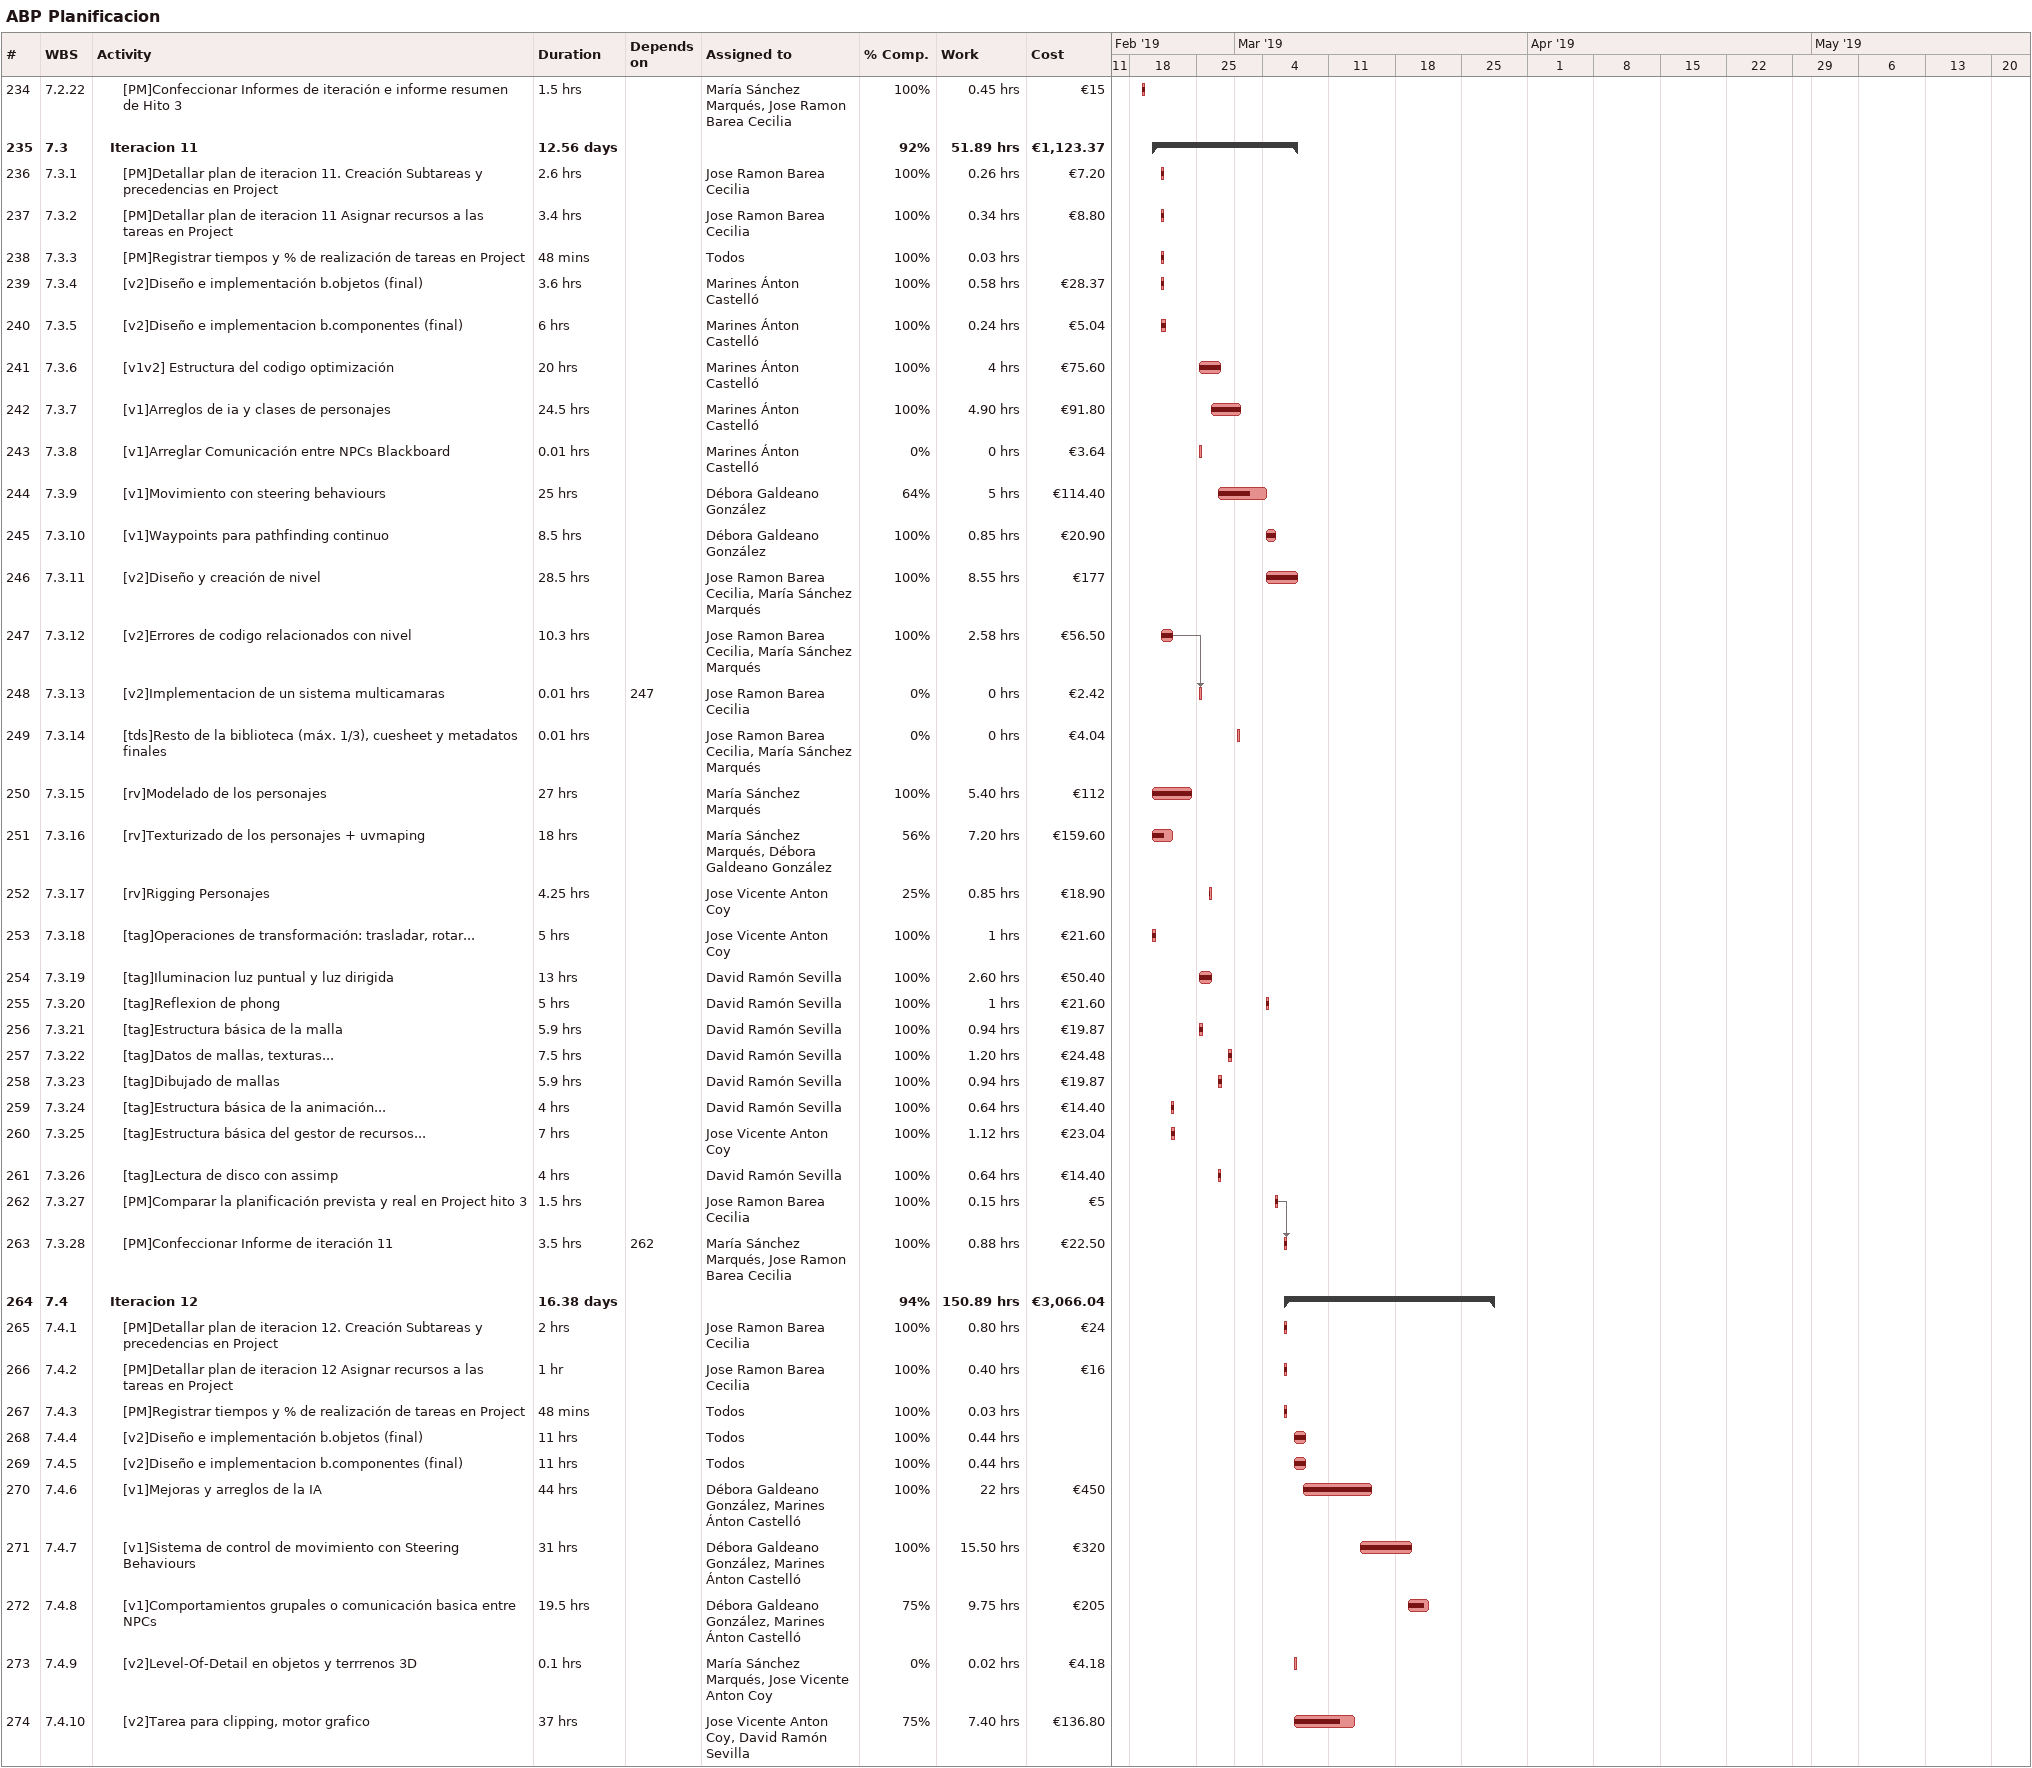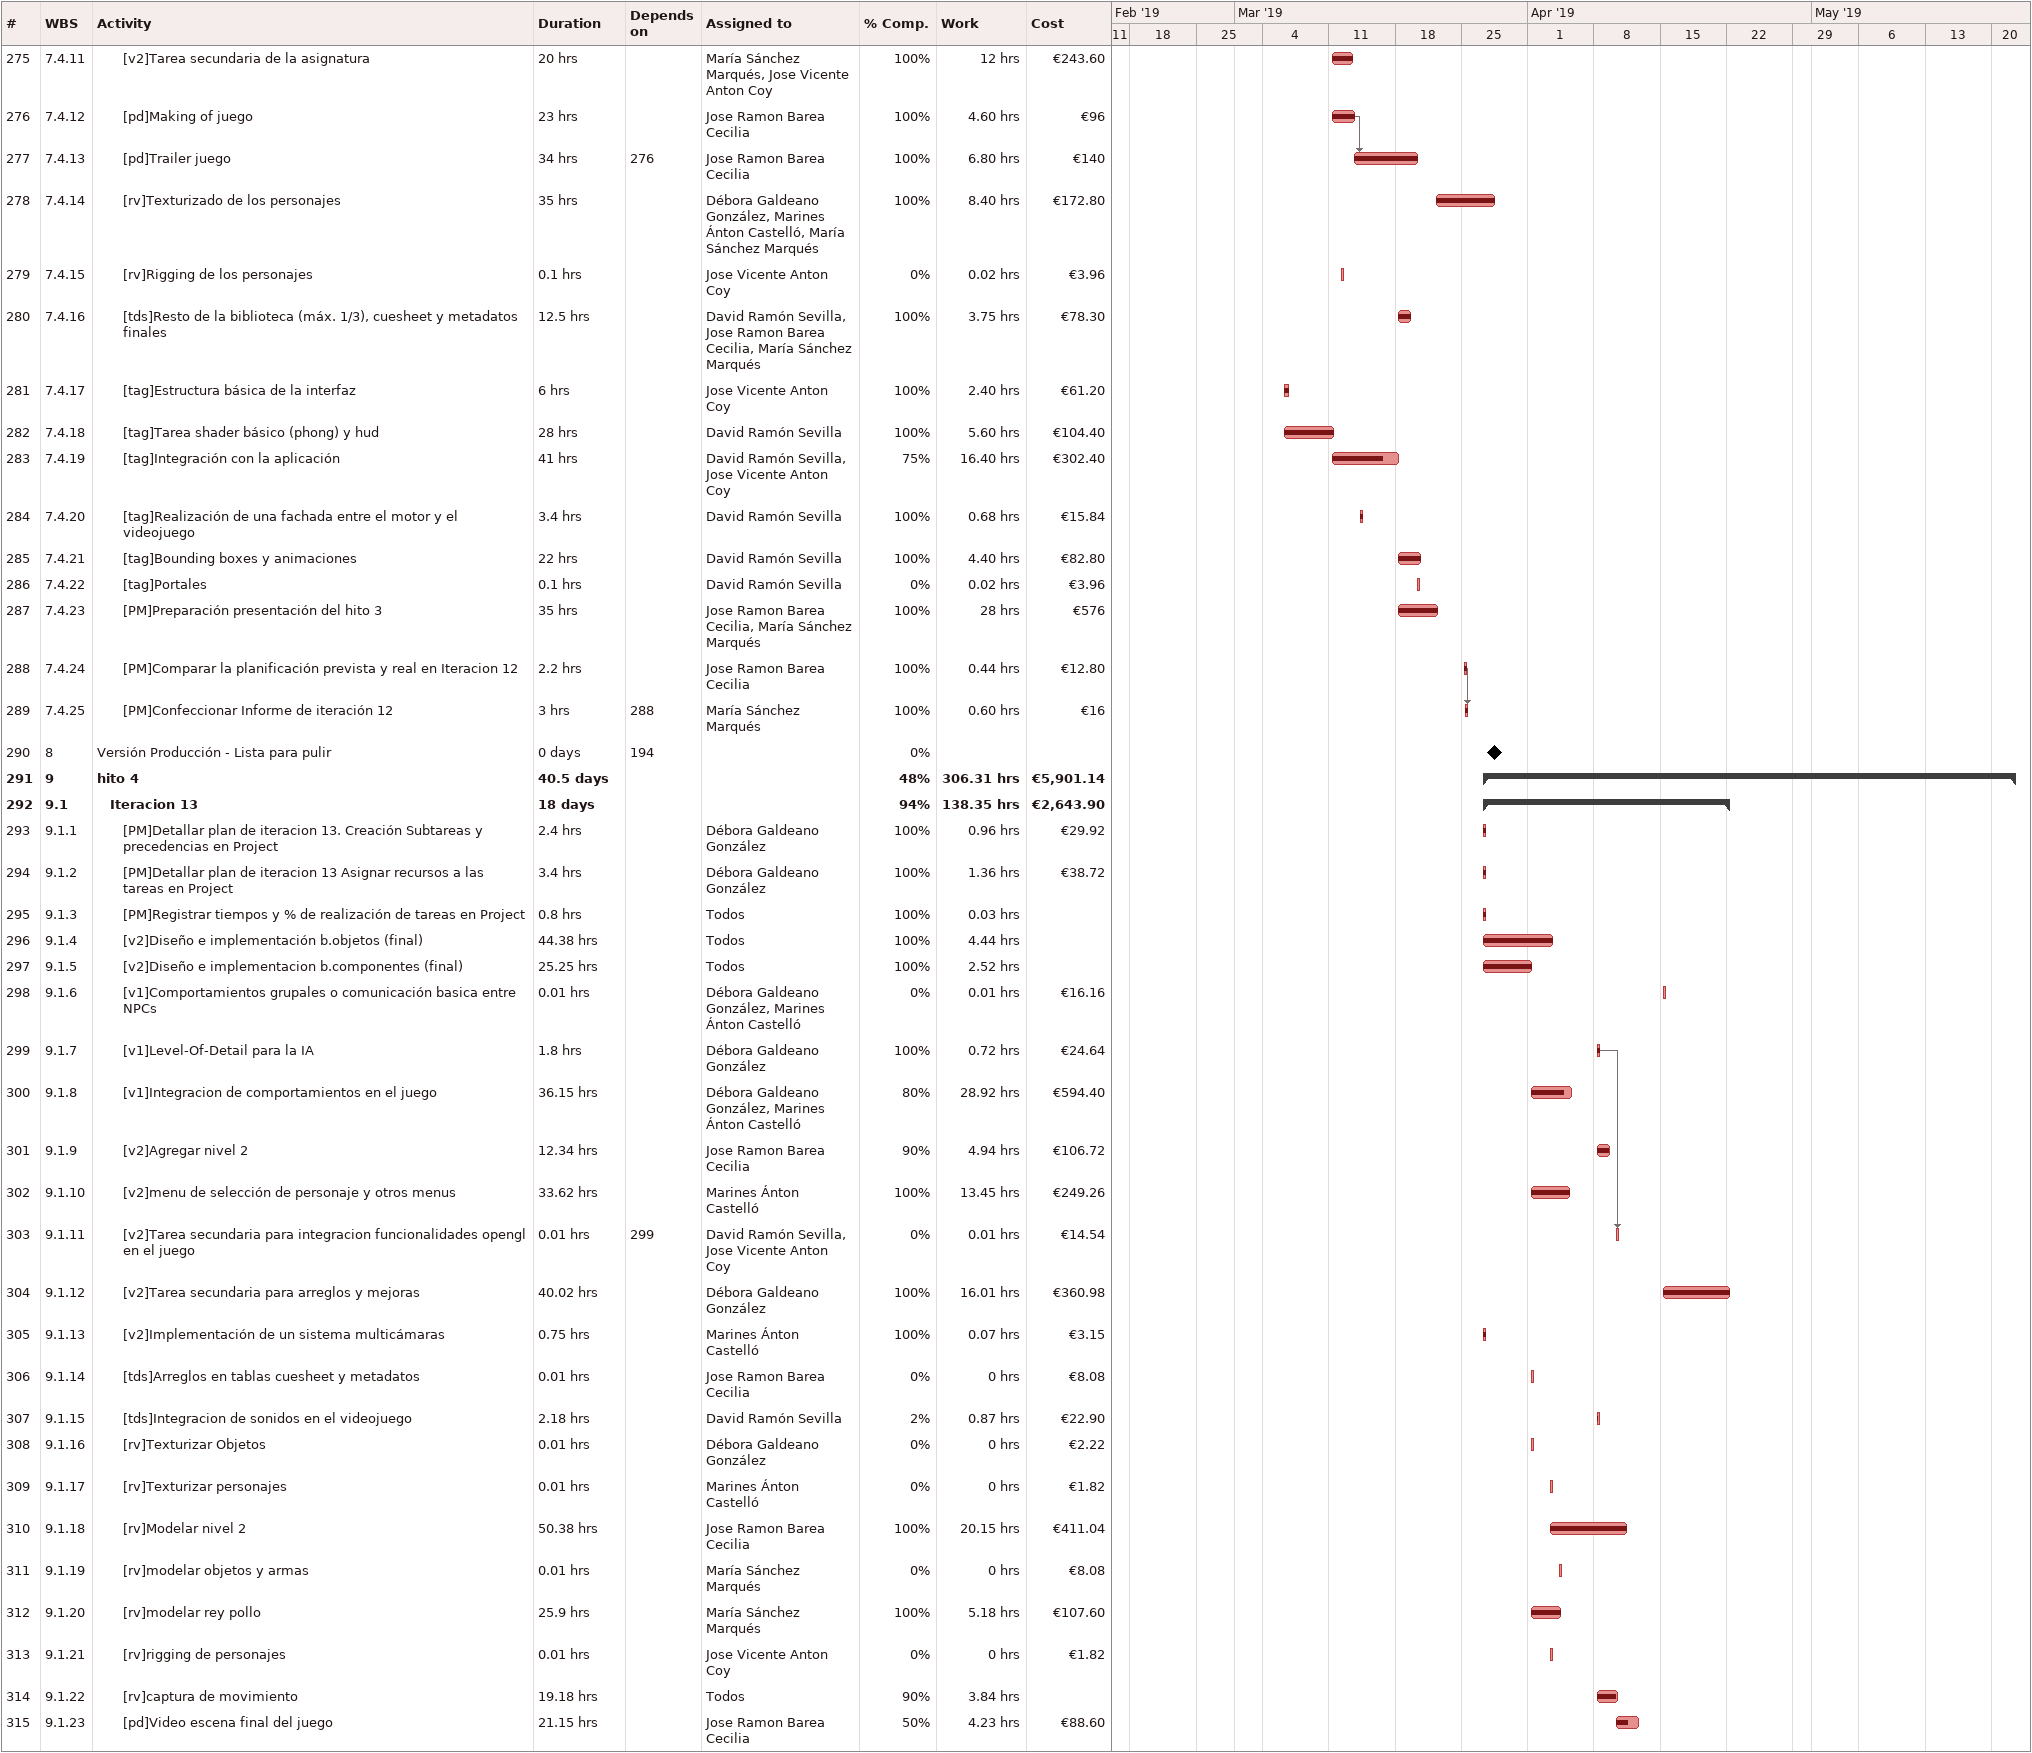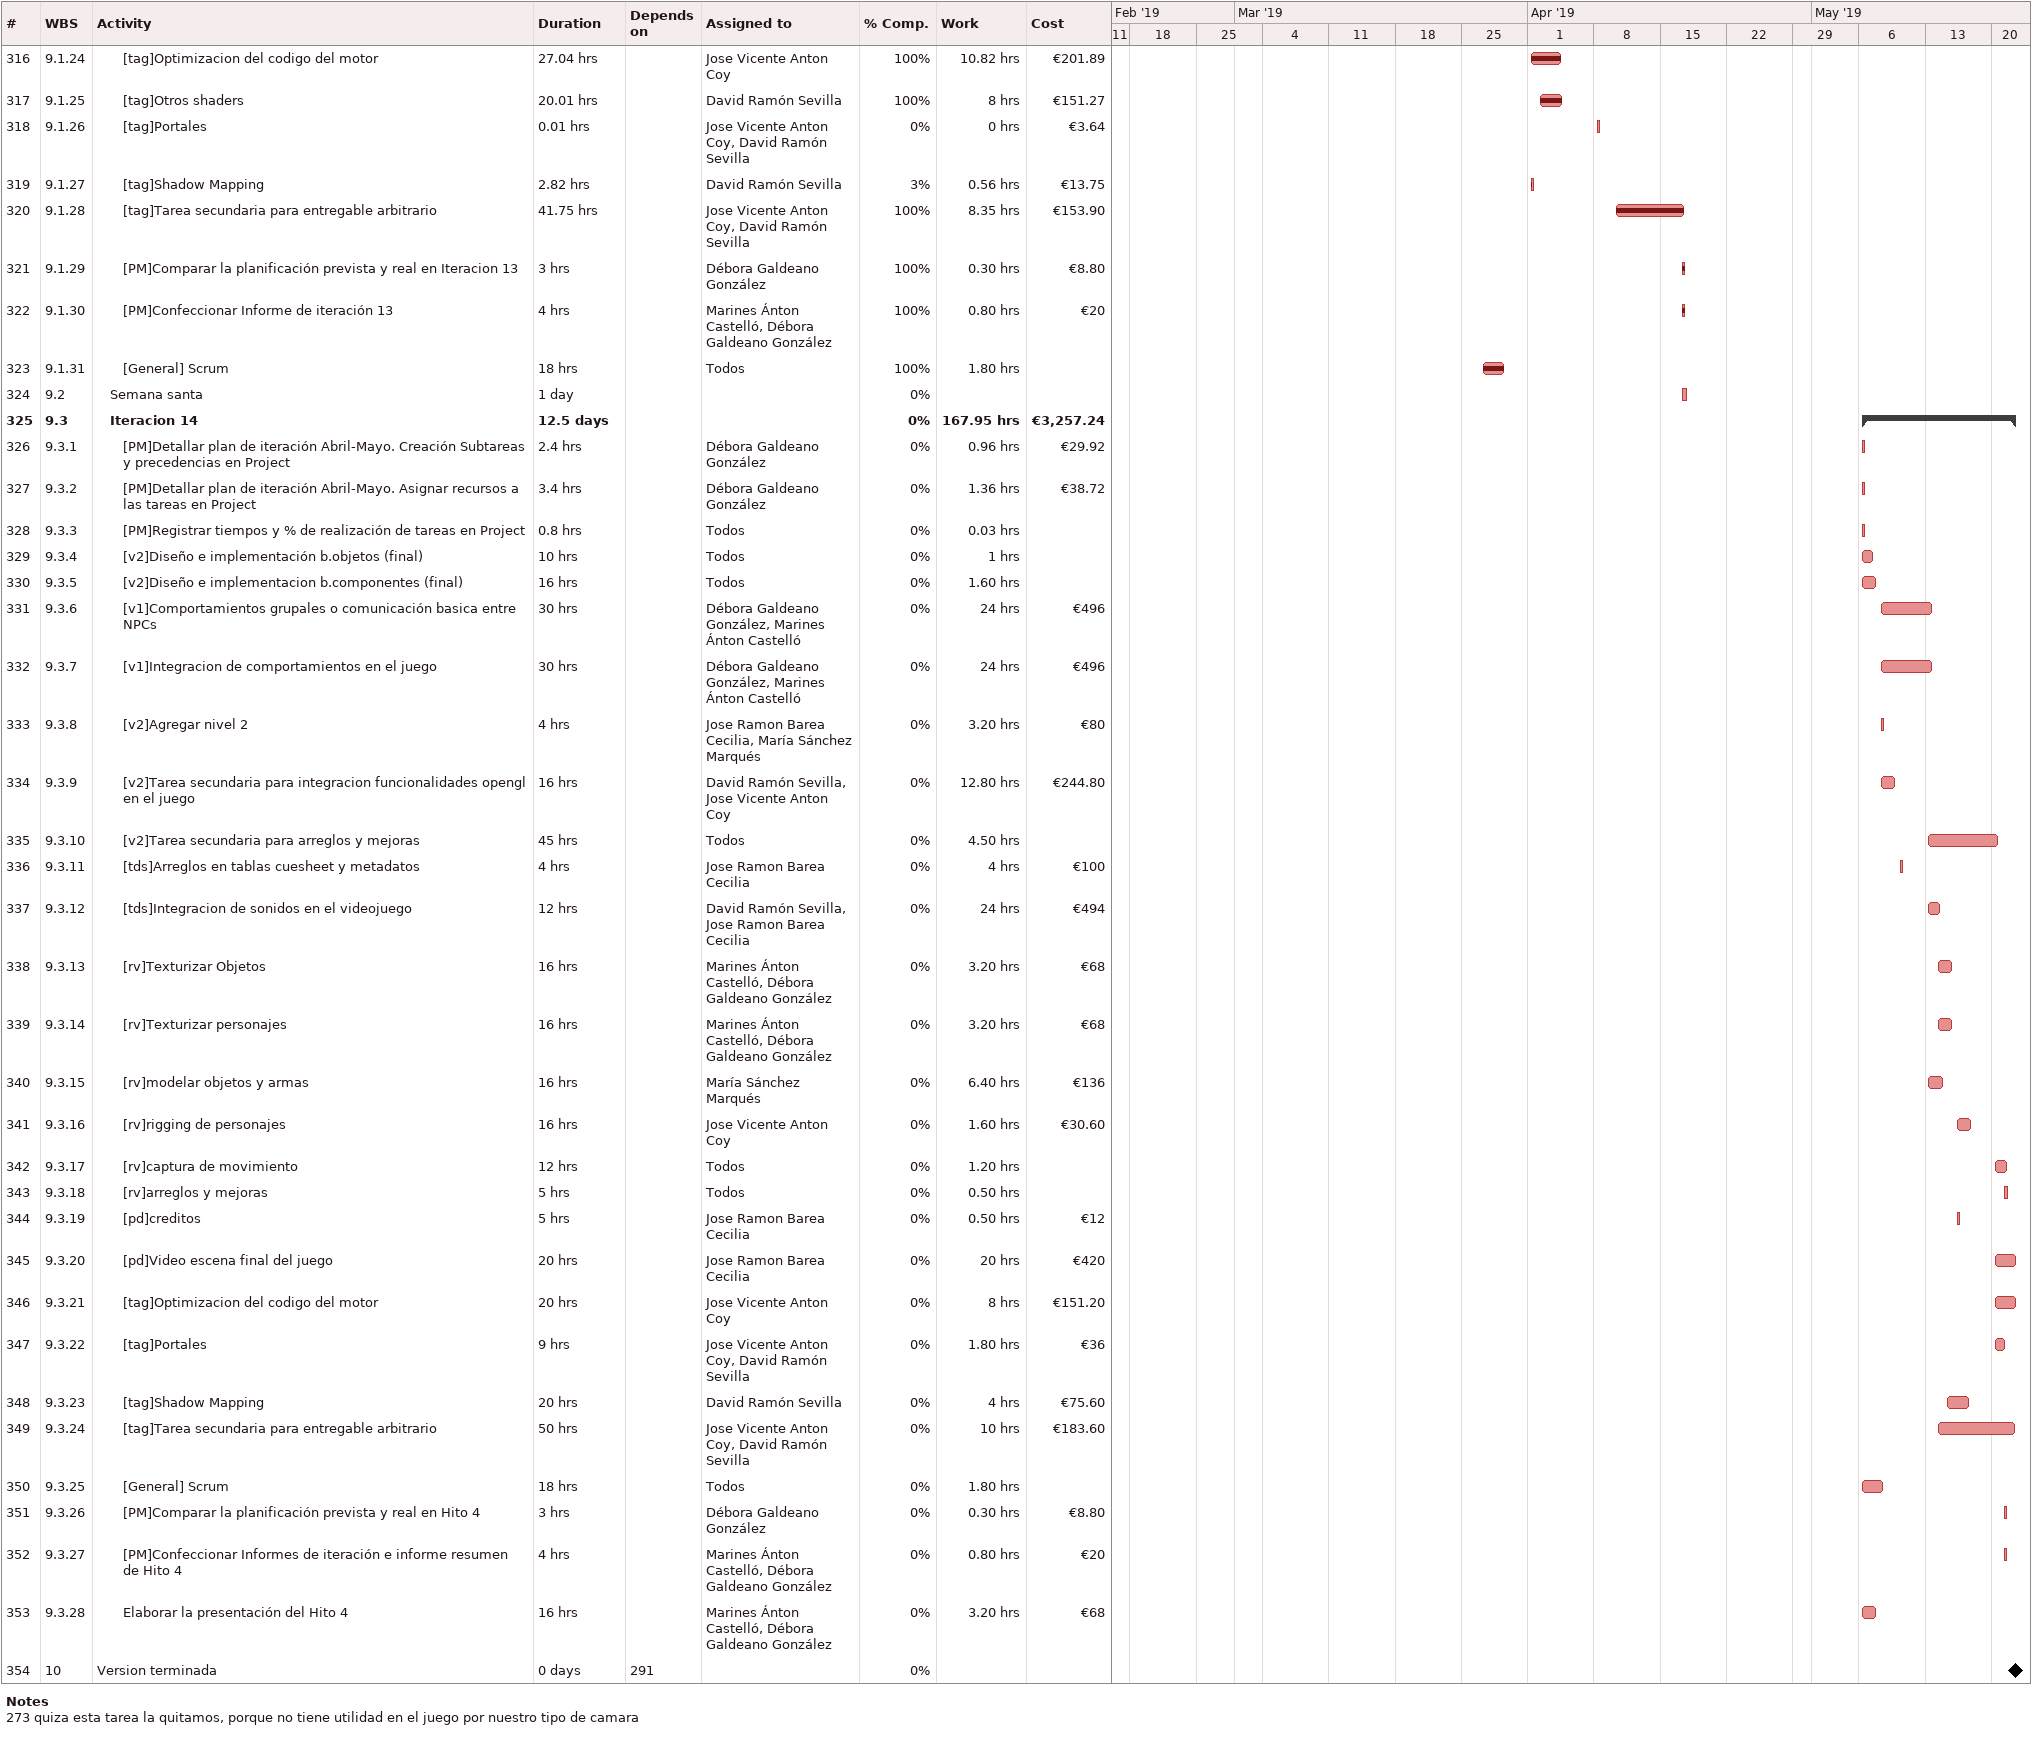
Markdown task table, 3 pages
ABP Planificacion

| ID | WBS | Task | Duration | Start | Finish | Predecessors | Resources | % complete | Work (h) | Cost (€) |
|---|---|---|---|---|---|---|---|---|---|---|
| 234 | 7.2.22 | [PM]Confeccionar Informes de iteración e informe resumen de Hito 3 | 1.5h | 2019-02-19 | 2019-02-19 |  | María Sánchez Marqués, Jose Ramon Barea Cecilia | 100 | 0.45 | 15 |
| 235 | 7.3 | **Iteracion 11** | 12.56d | 2019-02-20 | 2019-03-07 |  |  | 92 | 51.89 | 1123.37 |
| 236 | 7.3.1 | [PM]Detallar plan de iteracion 11. Creación Subtareas y precedencias en Project | 2.6h | 2019-02-21 | 2019-02-21 |  | Jose Ramon Barea Cecilia | 100 | 0.26 | 7.20 |
| 237 | 7.3.2 | [PM]Detallar plan de iteracion 11 Asignar recursos a las tareas en Project | 3.4h | 2019-02-21 | 2019-02-21 |  | Jose Ramon Barea Cecilia | 100 | 0.34 | 8.80 |
| 238 | 7.3.3 | [PM]Registrar tiempos y % de realización de tareas en Project | 48min | 2019-02-21 | 2019-02-21 |  | Todos | 100 | 0.03 |  |
| 239 | 7.3.4 | [v2]Diseño e implementación b.objetos (final) | 3.6h | 2019-02-21 | 2019-02-21 |  | Marines Ánton Castelló | 100 | 0.58 | 28.37 |
| 240 | 7.3.5 | [v2]Diseño e implementacion b.componentes (final) | 6h | 2019-02-21 | 2019-02-21 |  | Marines Ánton Castelló | 100 | 0.24 | 5.04 |
| 241 | 7.3.6 | [v1v2] Estructura del codigo optimización | 20h | 2019-02-25 | 2019-02-27 |  | Marines Ánton Castelló | 100 | 4 | 75.60 |
| 242 | 7.3.7 | [v1]Arreglos de ia y clases de personajes | 24.5h | 2019-02-26 | 2019-03-01 |  | Marines Ánton Castelló | 100 | 4.90 | 91.80 |
| 243 | 7.3.8 | [v1]Arreglar Comunicación entre NPCs Blackboard | 0.01h | 2019-02-25 | 2019-02-25 |  | Marines Ánton Castelló | 0 | 0 | 3.64 |
| 244 | 7.3.9 | [v1]Movimiento con steering behaviours | 25h | 2019-02-27 | 2019-03-04 |  | Débora Galdeano González | 64 | 5 | 114.40 |
| 245 | 7.3.10 | [v1]Waypoints para pathfinding continuo | 8.5h | 2019-03-04 | 2019-03-05 |  | Débora Galdeano González | 100 | 0.85 | 20.90 |
| 246 | 7.3.11 | [v2]Diseño y creación de nivel | 28.5h | 2019-03-04 | 2019-03-07 |  | Jose Ramon Barea Cecilia, María Sánchez Marqués | 100 | 8.55 | 177 |
| 247 | 7.3.12 | [v2]Errores de codigo relacionados con nivel | 10.3h | 2019-02-21 | 2019-02-22 |  | Jose Ramon Barea Cecilia, María Sánchez Marqués | 100 | 2.58 | 56.50 |
| 248 | 7.3.13 | [v2]Implementacion de un sistema multicamaras | 0.01h | 2019-02-25 | 2019-02-25 | 247 | Jose Ramon Barea Cecilia | 0 | 0 | 2.42 |
| 249 | 7.3.14 | [tds]Resto de la biblioteca (máx. 1/3), cuesheet y metadatos finales | 0.01h | 2019-03-01 | 2019-03-01 |  | Jose Ramon Barea Cecilia, María Sánchez Marqués | 0 | 0 | 4.04 |
| 250 | 7.3.15 | [rv]Modelado de los personajes | 27h | 2019-02-20 | 2019-02-24 |  | María Sánchez Marqués | 100 | 5.40 | 112 |
| 251 | 7.3.16 | [rv]Texturizado de los personajes + uvmaping | 18h | 2019-02-20 | 2019-02-22 |  | María Sánchez Marqués, Débora Galdeano González | 56 | 7.20 | 159.60 |
| 252 | 7.3.17 | [rv]Rigging Personajes | 4.25h | 2019-02-26 | 2019-02-26 |  | Jose Vicente Anton Coy | 25 | 0.85 | 18.90 |
| 253 | 7.3.18 | [tag]Operaciones de transformación: trasladar, rotar... | 5h | 2019-02-20 | 2019-02-20 |  | Jose Vicente Anton Coy | 100 | 1 | 21.60 |
| 254 | 7.3.19 | [tag]Iluminacion luz puntual y luz dirigida | 13h | 2019-02-25 | 2019-02-26 |  | David Ramón Sevilla | 100 | 2.60 | 50.40 |
| 255 | 7.3.20 | [tag]Reflexion de phong | 5h | 2019-03-04 | 2019-03-04 |  | David Ramón Sevilla | 100 | 1 | 21.60 |
| 256 | 7.3.21 | [tag]Estructura básica de la malla | 5.9h | 2019-02-25 | 2019-02-25 |  | David Ramón Sevilla | 100 | 0.94 | 19.87 |
| 257 | 7.3.22 | [tag]Datos de mallas, texturas... | 7.5h | 2019-02-28 | 2019-02-28 |  | David Ramón Sevilla | 100 | 1.20 | 24.48 |
| 258 | 7.3.23 | [tag]Dibujado de mallas | 5.9h | 2019-02-27 | 2019-02-27 |  | David Ramón Sevilla | 100 | 0.94 | 19.87 |
| 259 | 7.3.24 | [tag]Estructura básica de la animación... | 4h | 2019-02-22 | 2019-02-22 |  | David Ramón Sevilla | 100 | 0.64 | 14.40 |
| 260 | 7.3.25 | [tag]Estructura básica del gestor de recursos... | 7h | 2019-02-22 | 2019-02-22 |  | Jose Vicente Anton Coy | 100 | 1.12 | 23.04 |
| 261 | 7.3.26 | [tag]Lectura de disco con assimp | 4h | 2019-02-27 | 2019-02-27 |  | David Ramón Sevilla | 100 | 0.64 | 14.40 |
| 262 | 7.3.27 | [PM]Comparar la planificación prevista y real en Project hito 3 | 1.5h | 2019-03-05 | 2019-03-05 |  | Jose Ramon Barea Cecilia | 100 | 0.15 | 5 |
| 263 | 7.3.28 | [PM]Confeccionar Informe de iteración 11 | 3.5h | 2019-03-06 | 2019-03-06 | 262 | María Sánchez Marqués, Jose Ramon Barea Cecilia | 100 | 0.88 | 22.50 |
| 264 | 7.4 | **Iteracion 12** | 16.38d | 2019-03-06 | 2019-03-28 |  |  | 94 | 150.89 | 3066.04 |
| 265 | 7.4.1 | [PM]Detallar plan de iteracion 12. Creación Subtareas y precedencias en Project | 2h | 2019-03-06 | 2019-03-06 |  | Jose Ramon Barea Cecilia | 100 | 0.80 | 24 |
| 266 | 7.4.2 | [PM]Detallar plan de iteracion 12 Asignar recursos a las tareas en Project | 1h | 2019-03-06 | 2019-03-06 |  | Jose Ramon Barea Cecilia | 100 | 0.40 | 16 |
| 267 | 7.4.3 | [PM]Registrar tiempos y % de realización de tareas en Project | 48min | 2019-03-06 | 2019-03-06 |  | Todos | 100 | 0.03 |  |
| 268 | 7.4.4 | [v2]Diseño e implementación b.objetos (final) | 11h | 2019-03-07 | 2019-03-08 |  | Todos | 100 | 0.44 |  |
| 269 | 7.4.5 | [v2]Diseño e implementacion b.componentes (final) | 11h | 2019-03-07 | 2019-03-08 |  | Todos | 100 | 0.44 |  |
| 270 | 7.4.6 | [v1]Mejoras y arreglos de la IA | 44h | 2019-03-08 | 2019-03-15 |  | Débora Galdeano González, Marines Ánton Castelló | 100 | 22 | 450 |
| 271 | 7.4.7 | [v1]Sistema de control de movimiento con Steering Behaviours | 31h | 2019-03-14 | 2019-03-19 |  | Débora Galdeano González, Marines Ánton Castelló | 100 | 15.50 | 320 |
| 272 | 7.4.8 | [v1]Comportamientos grupales o comunicación basica entre NPCs | 19.5h | 2019-03-19 | 2019-03-21 |  | Débora Galdeano González, Marines Ánton Castelló | 75 | 9.75 | 205 |
| 273 | 7.4.9 | [v2]Level-Of-Detail en objetos y terrrenos 3D | 0.1h | 2019-03-07 | 2019-03-07 |  | María Sánchez Marqués, Jose Vicente Anton Coy | 0 | 0.02 | 4.18 |
| 274 | 7.4.10 | [v2]Tarea para clipping, motor grafico | 37h | 2019-03-07 | 2019-03-13 |  | Jose Vicente Anton Coy, David Ramón Sevilla | 75 | 7.40 | 136.80 |
| 275 | 7.4.11 | [v2]Tarea secundaria de la asignatura | 20h | 2019-03-11 | 2019-03-13 |  | María Sánchez Marqués, Jose Vicente Anton Coy | 100 | 12 | 243.60 |
| 276 | 7.4.12 | [pd]Making of juego | 23h | 2019-03-11 | 2019-03-13 |  | Jose Ramon Barea Cecilia | 100 | 4.60 | 96 |
| 277 | 7.4.13 | [pd]Trailer juego | 34h | 2019-03-13 | 2019-03-20 | 276 | Jose Ramon Barea Cecilia | 100 | 6.80 | 140 |
| 278 | 7.4.14 | [rv]Texturizado de los personajes | 35h | 2019-03-22 | 2019-03-28 |  | Débora Galdeano González, Marines Ánton Castelló, María Sánchez Marqués | 100 | 8.40 | 172.80 |
| 279 | 7.4.15 | [rv]Rigging de los personajes | 0.1h | 2019-03-12 | 2019-03-12 |  | Jose Vicente Anton Coy | 0 | 0.02 | 3.96 |
| 280 | 7.4.16 | [tds]Resto de la biblioteca (máx. 1/3), cuesheet y metadatos finales | 12.5h | 2019-03-18 | 2019-03-19 |  | David Ramón Sevilla, Jose Ramon Barea Cecilia, María Sánchez Marqués | 100 | 3.75 | 78.30 |
| 281 | 7.4.17 | [tag]Estructura básica de la interfaz | 6h | 2019-03-06 | 2019-03-06 |  | Jose Vicente Anton Coy | 100 | 2.40 | 61.20 |
| 282 | 7.4.18 | [tag]Tarea shader básico (phong) y hud | 28h | 2019-03-06 | 2019-03-11 |  | David Ramón Sevilla | 100 | 5.60 | 104.40 |
| 283 | 7.4.19 | [tag]Integración con la aplicación | 41h | 2019-03-11 | 2019-03-18 |  | David Ramón Sevilla, Jose Vicente Anton Coy | 75 | 16.40 | 302.40 |
| 284 | 7.4.20 | [tag]Realización de una fachada entre el motor y el videojuego | 3.4h | 2019-03-14 | 2019-03-14 |  | David Ramón Sevilla | 100 | 0.68 | 15.84 |
| 285 | 7.4.21 | [tag]Bounding boxes y animaciones | 22h | 2019-03-18 | 2019-03-20 |  | David Ramón Sevilla | 100 | 4.40 | 82.80 |
| 286 | 7.4.22 | [tag]Portales | 0.1h | 2019-03-20 | 2019-03-20 |  | David Ramón Sevilla | 0 | 0.02 | 3.96 |
| 287 | 7.4.23 | [PM]Preparación presentación del hito 3 | 35h | 2019-03-18 | 2019-03-22 |  | Jose Ramon Barea Cecilia, María Sánchez Marqués | 100 | 28 | 576 |
| 288 | 7.4.24 | [PM]Comparar la planificación prevista y real en Iteracion 12 | 2.2h | 2019-03-25 | 2019-03-25 |  | Jose Ramon Barea Cecilia | 100 | 0.44 | 12.80 |
| 289 | 7.4.25 | [PM]Confeccionar Informe de iteración 12 | 3h | 2019-03-25 | 2019-03-25 | 288 | María Sánchez Marqués | 100 | 0.60 | 16 |
| 290 | 8 | Versión Producción - Lista para pulir | 0d | 2019-03-28 | 2019-03-28 | 194 |  | 0 |  |  |
| 291 | 9 | **hito 4** | 40.5d | 2019-03-27 | 2019-05-22 |  |  | 48 | 306.31 | 5901.14 |
| 292 | 9.1 | **Iteracion 13** | 18d | 2019-03-27 | 2019-04-22 |  |  | 94 | 138.35 | 2643.90 |
| 293 | 9.1.1 | [PM]Detallar plan de iteracion 13. Creación Subtareas y precedencias en Project | 2.4h | 2019-03-27 | 2019-03-27 |  | Débora Galdeano González | 100 | 0.96 | 29.92 |
| 294 | 9.1.2 | [PM]Detallar plan de iteracion 13 Asignar recursos a las tareas en Project | 3.4h | 2019-03-27 | 2019-03-27 |  | Débora Galdeano González | 100 | 1.36 | 38.72 |
| 295 | 9.1.3 | [PM]Registrar tiempos y % de realización de tareas en Project | 0.8h | 2019-03-27 | 2019-03-27 |  | Todos | 100 | 0.03 |  |
| 296 | 9.1.4 | [v2]Diseño e implementación b.objetos (final) | 44.38h | 2019-03-27 | 2019-04-03 |  | Todos | 100 | 4.44 |  |
| 297 | 9.1.5 | [v2]Diseño e implementacion b.componentes (final) | 25.25h | 2019-03-27 | 2019-04-01 |  | Todos | 100 | 2.52 |  |
| 298 | 9.1.6 | [v1]Comportamientos grupales o comunicación basica entre NPCs | 0.01h | 2019-04-15 | 2019-04-15 |  | Débora Galdeano González, Marines Ánton Castelló | 0 | 0.01 | 16.16 |
| 299 | 9.1.7 | [v1]Level-Of-Detail para la IA | 1.8h | 2019-04-08 | 2019-04-08 |  | Débora Galdeano González | 100 | 0.72 | 24.64 |
| 300 | 9.1.8 | [v1]Integracion de comportamientos en el juego | 36.15h | 2019-04-01 | 2019-04-05 |  | Débora Galdeano González, Marines Ánton Castelló | 80 | 28.92 | 594.40 |
| 301 | 9.1.9 | [v2]Agregar nivel 2 | 12.34h | 2019-04-08 | 2019-04-09 |  | Jose Ramon Barea Cecilia | 90 | 4.94 | 106.72 |
| 302 | 9.1.10 | [v2]menu de selección de personaje y otros menus | 33.62h | 2019-04-01 | 2019-04-05 |  | Marines Ánton Castelló | 100 | 13.45 | 249.26 |
| 303 | 9.1.11 | [v2]Tarea secundaria para integracion funcionalidades opengl en el juego | 0.01h | 2019-04-10 | 2019-04-10 | 299 | David Ramón Sevilla, Jose Vicente Anton Coy | 0 | 0.01 | 14.54 |
| 304 | 9.1.12 | [v2]Tarea secundaria para arreglos y mejoras | 40.02h | 2019-04-15 | 2019-04-22 |  | Débora Galdeano González | 100 | 16.01 | 360.98 |
| 305 | 9.1.13 | [v2]Implementación de un sistema multicámaras | 0.75h | 2019-03-27 | 2019-03-27 |  | Marines Ánton Castelló | 100 | 0.07 | 3.15 |
| 306 | 9.1.14 | [tds]Arreglos en tablas cuesheet y metadatos | 0.01h | 2019-04-01 | 2019-04-01 |  | Jose Ramon Barea Cecilia | 0 | 0 | 8.08 |
| 307 | 9.1.15 | [tds]Integracion de sonidos en el videojuego | 2.18h | 2019-04-08 | 2019-04-08 |  | David Ramón Sevilla | 2 | 0.87 | 22.90 |
| 308 | 9.1.16 | [rv]Texturizar Objetos | 0.01h | 2019-04-01 | 2019-04-01 |  | Débora Galdeano González | 0 | 0 | 2.22 |
| 309 | 9.1.17 | [rv]Texturizar personajes | 0.01h | 2019-04-03 | 2019-04-03 |  | Marines Ánton Castelló | 0 | 0 | 1.82 |
| 310 | 9.1.18 | [rv]Modelar nivel 2 | 50.38h | 2019-04-03 | 2019-04-11 |  | Jose Ramon Barea Cecilia | 100 | 20.15 | 411.04 |
| 311 | 9.1.19 | [rv]modelar objetos y armas | 0.01h | 2019-04-04 | 2019-04-04 |  | María Sánchez Marqués | 0 | 0 | 8.08 |
| 312 | 9.1.20 | [rv]modelar rey pollo | 25.9h | 2019-04-01 | 2019-04-04 |  | María Sánchez Marqués | 100 | 5.18 | 107.60 |
| 313 | 9.1.21 | [rv]rigging de personajes | 0.01h | 2019-04-03 | 2019-04-03 |  | Jose Vicente Anton Coy | 0 | 0 | 1.82 |
| 314 | 9.1.22 | [rv]captura de movimiento | 19.18h | 2019-04-08 | 2019-04-10 |  | Todos | 90 | 3.84 |  |
| 315 | 9.1.23 | [pd]Video escena final del juego | 21.15h | 2019-04-10 | 2019-04-12 |  | Jose Ramon Barea Cecilia | 50 | 4.23 | 88.60 |
| 316 | 9.1.24 | [tag]Optimizacion del codigo del motor | 27.04h | 2019-04-01 | 2019-04-04 |  | Jose Vicente Anton Coy | 100 | 10.82 | 201.89 |
| 317 | 9.1.25 | [tag]Otros shaders | 20.01h | 2019-04-02 | 2019-04-04 |  | David Ramón Sevilla | 100 | 8 | 151.27 |
| 318 | 9.1.26 | [tag]Portales | 0.01h | 2019-04-08 | 2019-04-08 |  | Jose Vicente Anton Coy, David Ramón Sevilla | 0 | 0 | 3.64 |
| 319 | 9.1.27 | [tag]Shadow Mapping | 2.82h | 2019-04-01 | 2019-04-01 |  | David Ramón Sevilla | 3 | 0.56 | 13.75 |
| 320 | 9.1.28 | [tag]Tarea secundaria para entregable arbitrario | 41.75h | 2019-04-10 | 2019-04-17 |  | Jose Vicente Anton Coy, David Ramón Sevilla | 100 | 8.35 | 153.90 |
| 321 | 9.1.29 | [PM]Comparar la planificación prevista y real en Iteracion 13 | 3h | 2019-04-17 | 2019-04-17 |  | Débora Galdeano González | 100 | 0.30 | 8.80 |
| 322 | 9.1.30 | [PM]Confeccionar Informe de iteración 13 | 4h | 2019-04-17 | 2019-04-17 |  | Marines Ánton Castelló, Débora Galdeano González | 100 | 0.80 | 20 |
| 323 | 9.1.31 | [General] Scrum | 18h | 2019-03-27 | 2019-03-29 |  | Todos | 100 | 1.80 |  |
| 324 | 9.2 | Semana santa | 1d | 2019-04-17 | 2019-04-17 |  |  | 0 |  |  |
| 325 | 9.3 | **Iteracion 14** | 12.5d | 2019-05-06 | 2019-05-22 |  |  | 0 | 167.95 | 3257.24 |
| 326 | 9.3.1 | [PM]Detallar plan de iteración Abril-Mayo. Creación Subtareas y precedencias en Project | 2.4h | 2019-05-06 | 2019-05-06 |  | Débora Galdeano González | 0 | 0.96 | 29.92 |
| 327 | 9.3.2 | [PM]Detallar plan de iteración Abril-Mayo. Asignar recursos a las tareas en Project | 3.4h | 2019-05-06 | 2019-05-06 |  | Débora Galdeano González | 0 | 1.36 | 38.72 |
| 328 | 9.3.3 | [PM]Registrar tiempos y % de realización de tareas en Project | 0.8h | 2019-05-06 | 2019-05-06 |  | Todos | 0 | 0.03 |  |
| 329 | 9.3.4 | [v2]Diseño e implementación b.objetos (final) | 10h | 2019-05-06 | 2019-05-07 |  | Todos | 0 | 1 |  |
| 330 | 9.3.5 | [v2]Diseño e implementacion b.componentes (final) | 16h | 2019-05-06 | 2019-05-07 |  | Todos | 0 | 1.60 |  |
| 331 | 9.3.6 | [v1]Comportamientos grupales o comunicación basica entre NPCs | 30h | 2019-05-08 | 2019-05-13 |  | Débora Galdeano González, Marines Ánton Castelló | 0 | 24 | 496 |
| 332 | 9.3.7 | [v1]Integracion de comportamientos en el juego | 30h | 2019-05-08 | 2019-05-13 |  | Débora Galdeano González, Marines Ánton Castelló | 0 | 24 | 496 |
| 333 | 9.3.8 | [v2]Agregar nivel 2 | 4h | 2019-05-08 | 2019-05-08 |  | Jose Ramon Barea Cecilia, María Sánchez Marqués | 0 | 3.20 | 80 |
| 334 | 9.3.9 | [v2]Tarea secundaria para integracion funcionalidades opengl en el juego | 16h | 2019-05-08 | 2019-05-09 |  | David Ramón Sevilla, Jose Vicente Anton Coy | 0 | 12.80 | 244.80 |
| 335 | 9.3.10 | [v2]Tarea secundaria para arreglos y mejoras | 45h | 2019-05-13 | 2019-05-20 |  | Todos | 0 | 4.50 |  |
| 336 | 9.3.11 | [tds]Arreglos en tablas cuesheet y metadatos | 4h | 2019-05-10 | 2019-05-10 |  | Jose Ramon Barea Cecilia | 0 | 4 | 100 |
| 337 | 9.3.12 | [tds]Integracion de sonidos en el videojuego | 12h | 2019-05-13 | 2019-05-14 |  | David Ramón Sevilla, Jose Ramon Barea Cecilia | 0 | 24 | 494 |
| 338 | 9.3.13 | [rv]Texturizar Objetos | 16h | 2019-05-14 | 2019-05-15 |  | Marines Ánton Castelló, Débora Galdeano González | 0 | 3.20 | 68 |
| 339 | 9.3.14 | [rv]Texturizar personajes | 16h | 2019-05-14 | 2019-05-15 |  | Marines Ánton Castelló, Débora Galdeano González | 0 | 3.20 | 68 |
| 340 | 9.3.15 | [rv]modelar objetos y armas | 16h | 2019-05-13 | 2019-05-14 |  | María Sánchez Marqués | 0 | 6.40 | 136 |
| 341 | 9.3.16 | [rv]rigging de personajes | 16h | 2019-05-16 | 2019-05-17 |  | Jose Vicente Anton Coy | 0 | 1.60 | 30.60 |
| 342 | 9.3.17 | [rv]captura de movimiento | 12h | 2019-05-20 | 2019-05-21 |  | Todos | 0 | 1.20 |  |
| 343 | 9.3.18 | [rv]arreglos y mejoras | 5h | 2019-05-21 | 2019-05-21 |  | Todos | 0 | 0.50 |  |
| 344 | 9.3.19 | [pd]creditos | 5h | 2019-05-16 | 2019-05-16 |  | Jose Ramon Barea Cecilia | 0 | 0.50 | 12 |
| 345 | 9.3.20 | [pd]Video escena final del juego | 20h | 2019-05-20 | 2019-05-22 |  | Jose Ramon Barea Cecilia | 0 | 20 | 420 |
| 346 | 9.3.21 | [tag]Optimizacion del codigo del motor | 20h | 2019-05-20 | 2019-05-22 |  | Jose Vicente Anton Coy | 0 | 8 | 151.20 |
| 347 | 9.3.22 | [tag]Portales | 9h | 2019-05-20 | 2019-05-21 |  | Jose Vicente Anton Coy, David Ramón Sevilla | 0 | 1.80 | 36 |
| 348 | 9.3.23 | [tag]Shadow Mapping | 20h | 2019-05-15 | 2019-05-17 |  | David Ramón Sevilla | 0 | 4 | 75.60 |
| 349 | 9.3.24 | [tag]Tarea secundaria para entregable arbitrario | 50h | 2019-05-14 | 2019-05-22 |  | Jose Vicente Anton Coy, David Ramón Sevilla | 0 | 10 | 183.60 |
| 350 | 9.3.25 | [General] Scrum | 18h | 2019-05-06 | 2019-05-08 |  | Todos | 0 | 1.80 |  |
| 351 | 9.3.26 | [PM]Comparar la planificación prevista y real en Hito 4 | 3h | 2019-05-21 | 2019-05-21 |  | Débora Galdeano González | 0 | 0.30 | 8.80 |
| 352 | 9.3.27 | [PM]Confeccionar Informes de iteración e informe resumen de Hito 4 | 4h | 2019-05-21 | 2019-05-21 |  | Marines Ánton Castelló, Débora Galdeano González | 0 | 0.80 | 20 |
| 353 | 9.3.28 | Elaborar la presentación del Hito 4 | 16h | 2019-05-06 | 2019-05-07 |  | Marines Ánton Castelló, Débora Galdeano González | 0 | 3.20 | 68 |
| 354 | 10 | Version terminada | 0d | 2019-05-22 | 2019-05-22 | 291 |  | 0 |  |  |

Notes
- 273: quiza esta tarea la quitamos, porque no tiene utilidad en el juego por nuestro tipo de camara
